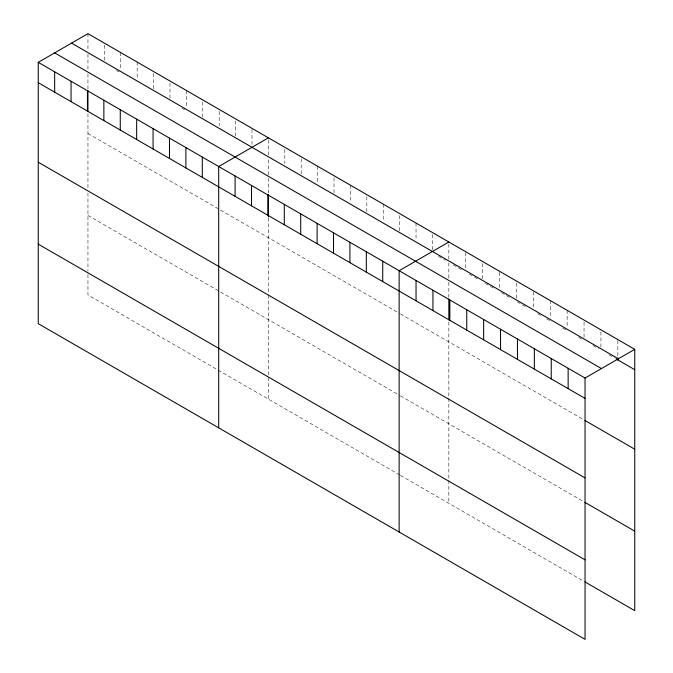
<?xml version="1.0" encoding="UTF-8"?>
<svg xmlns="http://www.w3.org/2000/svg" width="673" height="673" viewBox="0 0 673 673"><rect width="100%" height="100%" fill="white"/><g stroke="black" fill="none" stroke-linecap="round" stroke-linejoin="round"><path stroke-width="0.5" stroke-dasharray="3.37 2.52" d="M268.401 174.921L268.401 159.223M448.841 278.05L448.841 262.361M116.446 70.455L119.037 71.944M182.063 108.336L184.654 109.825M438.476 256.379L445.383 260.367M453.291 264.926L463.074 270.571M469.3 274.172L479.083 279.817M485.309 283.417L495.092 289.062M501.326 292.654L509.326 297.281M517.335 301.899L525.344 306.526M537.794 313.711L541.353 315.772M546.686 318.851L550.245 320.903M562.704 328.096L566.262 330.149M578.713 337.341L582.271 339.394M592.947 345.552L598.28 348.639M608.956 354.797L614.289 357.885M87.953 133.515L399.627 313.467M400.494 313.963L584.046 419.935M87.953 215.444L399.627 395.388M400.494 395.884L584.046 501.865M399.627 474.902L87.953 294.959L87.953 271.942M400.494 475.407L584.046 581.379M617.848 340.597L617.848 356.883M600.947 331.865L600.947 347.125M584.046 322.106L584.046 337.366M567.146 310.312L567.146 327.608M550.245 300.553L550.245 317.849M533.344 291.813L533.344 308.091M516.443 283.072L516.443 298.332M499.543 272.296L499.543 288.582M482.642 263.555L482.642 278.824M465.741 252.779L465.741 269.065M448.841 244.038L448.841 259.307M448.841 282.239L448.841 297.929M448.841 321.997L448.841 397.171M448.841 398.197L448.841 479.252M448.841 480.303L448.841 503.32M432.436 234.574L432.436 249.834M416.032 223.066L416.032 239.344M399.627 215.629L399.627 230.889M383.223 204.121L383.223 221.425M366.819 196.684L366.819 211.953M350.414 185.184L350.414 201.463M334.01 177.748L334.01 193.008M317.606 166.239L317.606 183.536M301.201 158.803L301.201 174.071M284.797 149.33L284.797 163.581M268.401 139.866L268.401 155.127M268.401 178.059L268.401 194.8M268.401 217.816L268.401 294.025M268.401 295.043L268.401 399.139M251.996 129.376L251.996 145.654M235.592 120.921L235.592 136.182M219.188 111.449L219.188 125.7M202.783 101.976L202.783 118.263M186.379 90.476L186.379 107.773M169.975 83.04L169.975 98.3M153.57 73.567L153.57 88.836M137.166 62.059L137.166 79.364M120.761 52.595L120.761 69.891M104.357 45.158L104.357 60.419M87.953 33.65L87.953 50.946M87.953 54L87.953 70.741M87.953 73.879L87.953 89.576M87.953 113.636L87.953 188.819M87.953 192.915L87.953 270.899"/><path stroke-width="1.01" d="M38.252 62.345L585.047 378.041L585.047 639.35L38.252 323.663L38.252 62.345L87.953 33.65L634.748 349.337L634.748 610.655L584.938 581.893M268.401 137.83L218.691 166.525L218.691 427.835M448.841 242.002L399.131 270.706L399.131 532.015M585.047 378.041L634.748 349.337M71.548 43.122L618.352 358.81M616.073 358.911L634.748 369.696M54.648 52.881L601.452 368.568M38.252 82.695L585.047 398.391M584.938 420.448L634.748 449.211M38.252 162.218L585.047 477.906M584.938 502.378L634.748 531.14M38.252 244.139L585.047 559.835M617.848 357.901L617.848 359.937M568.147 368.282L568.147 388.632M551.246 358.524L551.246 378.874M534.345 348.765L534.345 369.115M517.444 339.007L517.444 359.357M500.544 329.248L500.544 349.598M483.643 319.49L483.643 339.84M466.742 309.731L466.742 330.09M449.842 299.973L449.842 320.331M448.841 298.98L448.841 319.902M432.941 290.214L432.941 310.573M416.04 280.464L416.04 300.814M382.735 261.233L382.735 281.583M366.331 251.761L366.331 272.111M349.926 242.288L349.926 262.647M333.522 232.824L333.522 253.174M317.118 223.352L317.118 243.702M300.713 213.879L300.713 234.229M284.309 204.407L284.309 224.757M268.401 194.8L268.401 216.773M267.904 194.934L267.904 215.293M251.5 185.47L251.5 205.82M235.096 175.998L235.096 196.348M202.287 157.053L202.287 177.403M185.883 147.58L185.883 167.939M169.478 138.116L169.478 158.466M153.074 128.644L153.074 148.994M136.669 119.171L136.669 139.521M120.265 109.699L120.265 130.049M103.861 100.227L103.861 120.585M87.953 90.619L87.953 111.55M87.456 90.762L87.456 111.112M71.06 81.29L71.06 101.64M54.656 71.818L54.656 92.167"/></g></svg>
